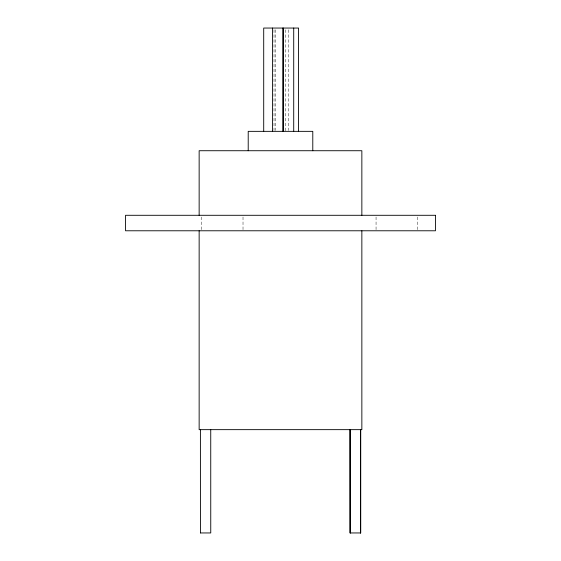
<?xml version="1.0" encoding="UTF-8"?>
<svg xmlns="http://www.w3.org/2000/svg" width="561" height="561" viewBox="0 0 561 561"><rect width="100%" height="100%" fill="white"/><g stroke="black" fill="none" stroke-linecap="round" stroke-linejoin="round"><path stroke-width="0.42" stroke-dasharray="2.81 2.1" d="M417.377 217.009L417.377 230.781M376.059 217.009L376.059 230.781M288.249 29.803L288.249 130.482M285.668 29.803L285.668 131.351M275.332 29.803L275.332 130.482M274.027 29.803L274.027 130.482M243.018 217.009L243.018 230.781M201.764 217.009L201.764 230.781"/><path stroke-width="0.84" d="M200.41 532.95L210.754 532.95L210.74 429.649M361.852 215.291L361.852 150.727L199.148 150.727L199.148 215.291M361.852 230.781L361.852 429.649L199.148 429.649L199.148 230.781M360.73 429.649L360.73 532.95L349.987 532.95L349.973 429.649M360.562 429.649L360.562 532.95M360.478 429.649L360.478 532.95M350.408 429.649L350.408 532.95M350.148 429.649L350.232 532.95M312.786 150.727L312.786 131.351L248.214 131.351L248.214 150.727M298.578 131.351L298.578 28.05L263.705 28.05L263.705 131.351M293.712 28.05L293.712 131.351M283.389 28.05L283.389 131.351M282.793 28.05L282.793 131.351M272.464 28.05L272.464 131.351M200.41 429.649L200.424 532.95M435.455 215.291L125.545 215.291L125.545 230.781L435.455 230.781L435.455 215.291"/></g></svg>
